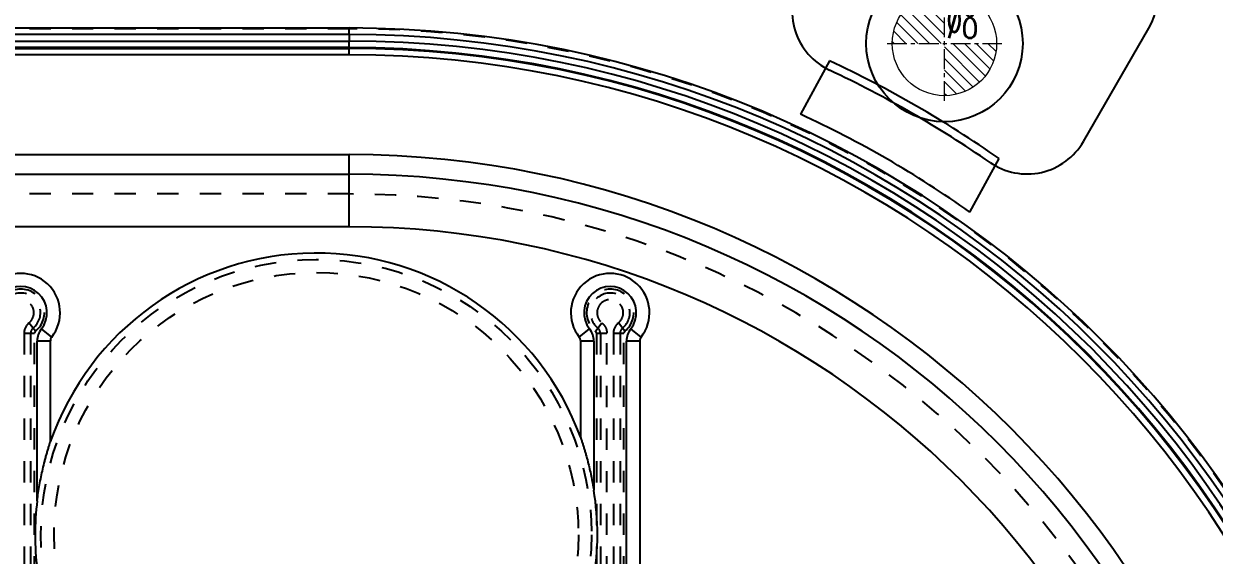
# Model space of a CAD drawing. Header units: millimetres. Extents: x -840 to 1682, y -9216 to -2117.
# Drawn here: x 417.5 to 508.8, y -4161.1 to -4120.4 of the extents above; entities that cross this region are included whole.
import ezdxf

# ---------------------------------------------------------------- set-up
doc = ezdxf.new("R2010")
doc.units = ezdxf.units.MM
doc.header["$LTSCALE"] = 16.335
doc.header["$PDMODE"] = 3
doc.header["$PDSIZE"] = 8
doc.linetypes.add('CENTER', pattern=[0.6, 0.375, -0.075, 0.075, -0.075])
doc.linetypes.add('HIDDEN', pattern=[0.2, 0.1, -0.1])
doc.layers.get('0').update_dxf_attribs({"linetype": 'CONTINUOUS'})
doc.layers.get('Defpoints').update_dxf_attribs({"linetype": 'CONTINUOUS'})
doc.layers.add('DEFAULT_2', color=8, linetype='HIDDEN')
doc.layers.add('epin', color=13, linetype='CONTINUOUS', lineweight=9)
doc.styles.get("Standard").update_dxf_attribs({"font": 'txt', "width": 0.85})
doc.styles.add('TXT05', font='txt.shx', dxfattribs={"width": 0.5, "bigfont": 'gbcbig.shx'})
doc.dimstyles.get("Standard").update_dxf_attribs({"dimtxt": 3.5, "dimasz": 3.5, "dimexe": 0.18, "dimexo": 0.0625, "dimgap": 0.09, "dimtad": 1, "dimdsep": 46, "dimtxsty": 'Standard', "dimcen": 0.09, "dimadec": 0, "dimazin": 0, "dimtol": 1, "dimtp": 0.01, "dimtm": 0.01, "dimtfac": 1, "dimtofl": 0, "dimtmove": 0, "dimatfit": 3, "dimfxl": 0, "dimtolj": 1, "dimarcsym": 0})

# ---------------------------------------------------------------- blocks, each defined once
blk = doc.blocks.new('*D514')
at = {"color": 0, "lineweight": -2}
for p, q in [((499.599, -4067.425), (598.434, -4067.425)), ((598.434, -4072.425), (598.434, -4189.374)), ((598.434, -4402.425), (598.434, -4220.154)), ((512.099, -4407.425), (598.434, -4407.425))]:
    blk.add_line(p, q, dxfattribs=at)
at = {"color": 0}
for points in [[(597.6, -4072.425), (599.267, -4072.425), (598.434, -4067.425)], [(597.6, -4402.425), (599.267, -4402.425), (598.434, -4407.425)]]:
    blk.add_solid(points, dxfattribs=at)
at = {"layer": 'Defpoints', "color": 0}
for p in [(499.599, -4067.425), (512.099, -4407.425), (598.434, -4407.425)]:
    blk.add_point(p, dxfattribs=at)
at = {"color": 0, "insert": (598.434, -4204.764), "char_height": 8, "attachment_point": 5, "rotation": 90}
blk.add_mtext('\\A1;340.00', dxfattribs=at)
blk = doc.blocks.new('epin_ejp_8')
at = {"layer": 'epin'}
h = blk.add_hatch(dxfattribs=at)
h.set_pattern_fill('_ANSI31', color=123, scale=0.2, angle=90, style=0)
h.set_pattern_definition([(135, (790.4722, -3.5744), (-0.4490128, -0.4490128), [])])
h.paths.add_polyline_path([(0, 4, 0.414214), (-4, 0), (0, 0)])
h.paths.add_polyline_path([(4, 0), (0, 0), (0, -4, 0.414214)])
at = {"layer": 'epin', "color": 1, "linetype": 'CENTER', "ltscale": 0.248791}
for p, q in [((0, -4.4), (0, 4.4)), ((-4.4, 0), (4.4, 0))]:
    blk.add_line(p, q, dxfattribs=at)
at = {"layer": 'epin'}
blk.add_circle((0, 0), 4, dxfattribs=at)
at = {"layer": 'epin', "color": 6, "style": 'TXT05', "width": 0.5}
blk.add_text('%%c8', height=2.8, dxfattribs=at).set_placement((0.16, 0.4))
blk = doc.blocks.new('56')
at = {"layer": 'epin'}
blk.add_blockref('epin_ejp_8', (131.42, -2267.224), dxfattribs=at)

msp = doc.modelspace()

# ---------------------------------------------------------------- linework, layer by layer
at = {"color": 7, "linetype": 'Continuous'}
for p, q in [((301.749, -4120.738), (442.449, -4120.738)), ((442.449, -4121.24), (301.749, -4121.24)), ((442.449, -4121.24), (442.449, -4120.738)), ((498.76, -4129.424), (503.775, -4120.739)), ((301.749, -4121.741), (442.449, -4121.741)), ((442.449, -4122.243), (301.749, -4122.243)), ((442.449, -4122.8), (442.449, -4121.741)), ((301.749, -4122.298), (442.449, -4122.298)), ((442.449, -4122.8), (301.749, -4122.8)), ((479.299, -4123.263), (477.057, -4127.341)), ((301.749, -4130.442), (442.449, -4130.442)), ((442.449, -4135.97), (442.449, -4130.442)), ((490.05, -4134.842), (492.301, -4130.749)), ((301.749, -4131.95), (442.449, -4131.95)), ((442.449, -4135.97), (301.749, -4135.97)), ((419.655, -4144.424), (418.865, -4143.802)), ((460.104, -4144.424), (460.893, -4143.802)), ((464.841, -4144.424), (464.052, -4143.802)), ((418.542, -4156.963), (418.542, -4144.735)), ((419.547, -4144.735), (418.542, -4144.735)), ((419.547, -4144.735), (419.547, -4152.453)), ((460.211, -4152.133), (460.211, -4144.735)), ((461.216, -4144.735), (460.211, -4144.735)), ((461.216, -4144.735), (461.216, -4156.154)), ((464.734, -4144.735), (463.729, -4144.735)), ((463.729, -4178.281), (463.729, -4144.735)), ((464.734, -4144.735), (464.734, -4178.281))]:
    msp.add_line(p, q, dxfattribs=at)
msp.add_circle((488.099, -4121.925), 6)
for centre, radius, start, end in [((499.445, -4118.239), 5, 330, 55.86157), ((481.426, -4119.448), 5, 150, 244.80564), ((442.449, -4202.3), 81.562, 0, 90), ((442.449, -4202.3), 81.06, 0, 90), ((442.449, -4202.3), 80.559, 0, 90), ((442.449, -4202.3), 80.057, 0, 90), ((442.449, -4202.3), 80.001, 0, 90), ((442.449, -4202.3), 79.5, 0, 90), ((442.449, -4202.3), 86.562, 55.40867, 64.80564), ((442.449, -4202.3), 87.205, 55.13377, 65.00323), ((442.449, -4202.3), 82.562, 54.79145, 65.21772), ((494.43, -4126.924), 5, 235.40867, 330), ((442.449, -4202.3), 71.857, 0, 90), ((442.449, -4202.3), 70.35, 0, 90), ((442.449, -4202.3), 66.33, 0, 90), ((439.937, -4159.587), 21.602, 20.18728, 160.71511), ((417.286, -4142.559), 3.015, 321.78679, 218.21321), ((462.472, -4142.559), 3.015, 321.78679, 218.21321), ((417.286, -4142.559), 2.01, 321.78679, 218.21321), ((462.472, -4142.559), 2.01, 321.78679, 218.21321), ((420.05, -4144.735), 1.508, 141.78679, 180), ((459.709, -4144.735), 1.508, 0, 38.21321), ((465.236, -4144.735), 1.508, 141.78679, 180), ((420.05, -4144.735), 0.502, 141.78679, 180), ((459.709, -4144.735), 0.502, 0, 38.21321), ((465.236, -4144.735), 0.502, 141.78679, 180), ((439.937, -4159.587), 21.555, 173.00793, 186.99207), ((439.937, -4159.587), 21.555, 350.83475, 9.16525)]:
    msp.add_arc(centre, radius, start, end, dxfattribs=at)
for points, knots in [([(460.211, -4152.133), (460.211, -4152.145), (460.226, -4152.18), (460.244, -4152.248), (460.275, -4152.34), (460.321, -4152.486), (460.384, -4152.683), (460.46, -4152.929), (460.537, -4153.185), (460.638, -4153.534), (460.758, -4153.976), (460.892, -4154.514), (461.054, -4155.239), (461.157, -4155.787), (461.216, -4156.154)], [0, 0, 0, 0, 0.008683, 0.027211, 0.05131, 0.078518, 0.137848, 0.20058, 0.265065, 0.330563, 0.463208, 0.596952, 0.731165, 1, 1, 1, 1]), ([(418.542, -4156.963), (418.592, -4156.555), (418.684, -4155.946), (418.84, -4155.14), (418.971, -4154.54), (419.093, -4154.046), (419.197, -4153.656), (419.277, -4153.369), (419.357, -4153.091), (419.424, -4152.867), (419.475, -4152.7), (419.507, -4152.592), (419.531, -4152.516), (419.542, -4152.472), (419.547, -4152.458), (419.547, -4152.453)], [0, 0, 0, 0, 0.266399, 0.399478, 0.532229, 0.664156, 0.729476, 0.793982, 0.857055, 0.917282, 0.945286, 0.970515, 0.990442, 0.996917, 1, 1, 1, 1])]:
    msp.add_open_spline(points, degree=3, knots=knots, dxfattribs=at)
at = {"layer": 'DEFAULT_2', "color": 8, "linetype": 'HIDDEN'}
for p, q in [((442.449, -4120.795), (301.749, -4120.795)), ((442.449, -4121.24), (442.449, -4121.741)), ((442.449, -4133.457), (301.749, -4133.457)), ((417.537, -4144.128), (417.537, -4179.192)), ((417.537, -4144.128), (418.341, -4144.128)), ((418.416, -4143.971), (417.914, -4143.343)), ((418.04, -4144.128), (418.04, -4179.192)), ((418.341, -4179.18), (418.341, -4144.128)), ((461.342, -4143.971), (461.844, -4143.343)), ((461.417, -4144.128), (462.221, -4144.128)), ((461.417, -4144.128), (461.417, -4179.192)), ((461.719, -4144.128), (461.719, -4179.192)), ((462.221, -4179.192), (462.221, -4144.13)), ((462.724, -4144.128), (463.528, -4144.128)), ((462.724, -4144.128), (462.724, -4179.192)), ((463.603, -4143.971), (463.101, -4143.343)), ((463.226, -4144.128), (463.226, -4179.192)), ((463.528, -4179.18), (463.528, -4144.128))]:
    msp.add_line(p, q, dxfattribs=at)
for radius in [21.105, 20.1]:
    msp.add_circle((439.937, -4159.587), radius, dxfattribs=at)
for centre, radius, start, end in [((442.449, -4202.3), 81.505, 0, 90), ((442.449, -4202.3), 68.842, 0, 90), ((417.286, -4142.559), 1.809, 308.68219, 231.31781), ((417.286, -4142.559), 1.508, 308.68219, 231.31781), ((462.472, -4142.559), 1.809, 308.68219, 231.31781), ((462.472, -4142.559), 1.508, 308.68219, 231.31781), ((462.472, -4142.559), 1.005, 97.62704, 128.68219), ((418.537, -4144.126), 1, 128.72917, 180.07582), ((418.542, -4144.128), 0.502, 128.68219, 180), ((418.542, -4144.128), 0.201, 128.68219, 180), ((461.216, -4144.128), 0.201, 0, 51.31781), ((461.216, -4144.128), 0.502, 0, 51.31781), ((463.724, -4144.126), 1, 128.72917, 180.07582), ((463.729, -4144.128), 0.502, 128.68219, 180), ((463.729, -4144.128), 0.201, 128.68219, 180)]:
    msp.add_arc(centre, radius, start, end, dxfattribs=at)
for points, knots in [([(417.911, -4143.346), (418.079, -4143.212), (418.332, -4142.823), (418.277, -4142.137), (417.821, -4141.621), (417.365, -4141.534), (417.152, -4141.563)], [0, 0, 0, 0, 0.250108, 0.500026, 0.749952, 1, 1, 1, 1]), ([(461.844, -4141.774), (461.727, -4141.868), (461.534, -4142.112), (461.433, -4142.565), (461.539, -4143.017), (461.735, -4143.258), (461.852, -4143.352)], [0, 0, 0, 0, 0.250023, 0.499961, 0.749909, 1, 1, 1, 1]), ([(463.098, -4143.346), (463.265, -4143.212), (463.519, -4142.823), (463.464, -4142.137), (463.008, -4141.621), (462.551, -4141.534), (462.339, -4141.563)], [0, 0, 0, 0, 0.250108, 0.500026, 0.749952, 1, 1, 1, 1]), ([(461.852, -4143.352), (461.967, -4143.444), (462.156, -4143.684), (462.221, -4143.983), (462.221, -4144.13)], [0, 0, 0, 0, 0.499875, 1, 1, 1, 1])]:
    msp.add_open_spline(points, degree=3, knots=knots, dxfattribs=at)

# ---------------------------------------------------------------- block references
msp.add_blockref('56', (356.679, -1854.701))

# ---------------------------------------------------------------- dimensions: what is measured, and where the dimension line sits
dim = msp.add_linear_dim(base=(598.434, -4407.425), p1=(499.599, -4067.425), p2=(512.099, -4407.425), angle=90, dimstyle='Standard', override={"dimtxt": 8, "dimasz": 5, "dimexe": 0, "dimexo": 0, "dimtad": 0, "dimzin": 0, "dimcen": 2.673, "dimtol": 0, "dimtzin": 0})
dim.commit()
dim.dimension.update_dxf_attribs({"geometry": '*D514', "text_midpoint": (598.434, -4204.764), "dimtype": 160})

doc.saveas('drawing.dxf')
